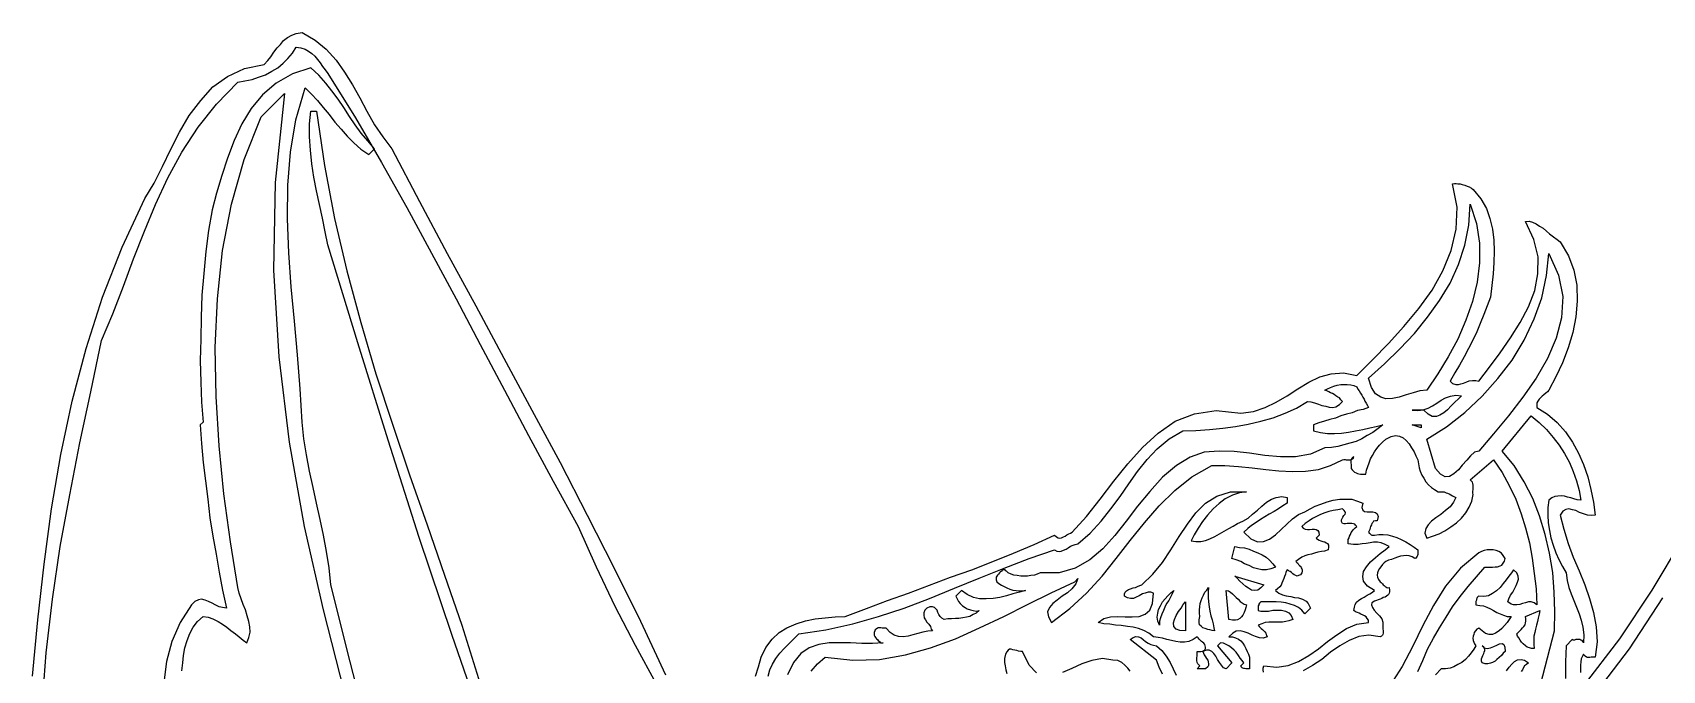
# Model space of a CAD drawing. Extents: x 0.02 to 6.72, y 0.02 to 7.01.
# Drawn here: x 0.028 to 3.742, y 5.559 to 7.013 of the extents above; entities that cross this region are included whole.
import ezdxf

# ---------------------------------------------------------------- set-up
doc = ezdxf.new("R2010")
doc.units = 0
doc.layers.add('1', color=7, linetype='Continuous')

msp = doc.modelspace()

# ---------------------------------------------------------------- linework, layer by layer
for points in [[(0.028, 5.546), (0.04, 5.674), (0.054, 5.801), (0.071, 5.927), (0.092, 6.051), (0.118, 6.173), (0.15, 6.293), (0.187, 6.41), (0.232, 6.524), (0.284, 6.635), (0.305, 6.67), (0.324, 6.708), (0.343, 6.747), (0.363, 6.786), (0.385, 6.824), (0.411, 6.858), (0.439, 6.889), (0.472, 6.913), (0.511, 6.931), (0.556, 6.94), (0.564, 6.949), (0.571, 6.958), (0.578, 6.968), (0.585, 6.978), (0.593, 6.986), (0.6, 6.995), (0.609, 7.002), (0.619, 7.007), (0.629, 7.011), (0.642, 7.013), (0.672, 6.996), (0.697, 6.975), (0.72, 6.95), (0.739, 6.923), (0.757, 6.894), (0.774, 6.864), (0.79, 6.834), (0.807, 6.803), (0.826, 6.775), (0.847, 6.748)], [(1.059, 5.421), (0.983, 5.641), (0.909, 5.862), (0.838, 6.084), (0.769, 6.306), (0.701, 6.529), (0.695, 6.559), (0.689, 6.59), (0.682, 6.621), (0.675, 6.652), (0.669, 6.683), (0.664, 6.714), (0.661, 6.745), (0.659, 6.775), (0.659, 6.805), (0.662, 6.834), (0.675, 6.834)], [(0.675, 6.834), (0.693, 6.71), (0.716, 6.589), (0.744, 6.47), (0.776, 6.352), (0.81, 6.235), (0.848, 6.12), (0.887, 6.005), (0.927, 5.891), (0.967, 5.776), (1.006, 5.662), (1.048, 5.528)], [(0.847, 6.748), (0.91, 6.628), (0.973, 6.509), (1.038, 6.39), (1.102, 6.271), (1.166, 6.152), (1.23, 6.033), (1.292, 5.913), (1.353, 5.792), (1.413, 5.671), (1.47, 5.549)], [(1.675, 5.546), (1.682, 5.567), (1.688, 5.589), (1.699, 5.611), (1.713, 5.63), (1.729, 5.645), (1.747, 5.656), (1.768, 5.665), (1.789, 5.672), (1.811, 5.676), (1.834, 5.679), (1.857, 5.681), (1.88, 5.682), (1.928, 5.7), (1.976, 5.718), (2.024, 5.735), (2.072, 5.753), (2.12, 5.771), (2.168, 5.788), (2.216, 5.807), (2.263, 5.826), (2.31, 5.846), (2.357, 5.867), (2.361, 5.863), (2.365, 5.861), (2.369, 5.86), (2.373, 5.861), (2.377, 5.863), (2.381, 5.865), (2.385, 5.868), (2.389, 5.87), (2.393, 5.872), (2.397, 5.874), (2.43, 5.91), (2.461, 5.949), (2.492, 5.99), (2.524, 6.03), (2.557, 6.067), (2.593, 6.1), (2.632, 6.127), (2.676, 6.144), (2.725, 6.151), (2.781, 6.145), (2.81, 6.149), (2.837, 6.158), (2.862, 6.17), (2.887, 6.185), (2.911, 6.201), (2.936, 6.216), (2.961, 6.228), (2.987, 6.235), (3.015, 6.237), (3.046, 6.231), (3.081, 6.267), (3.118, 6.304), (3.153, 6.343), (3.187, 6.384), (3.217, 6.426), (3.242, 6.47), (3.261, 6.516), (3.272, 6.565), (3.274, 6.615), (3.264, 6.668), (3.268, 6.669), (3.272, 6.669), (3.276, 6.668), (3.281, 6.668), (3.286, 6.667), (3.292, 6.665), (3.297, 6.663), (3.302, 6.661), (3.307, 6.658), (3.311, 6.655), (3.328, 6.634), (3.341, 6.612), (3.349, 6.589), (3.355, 6.565), (3.358, 6.54), (3.359, 6.515), (3.358, 6.489), (3.356, 6.463), (3.353, 6.436), (3.35, 6.41), (3.343, 6.39), (3.335, 6.37), (3.327, 6.35), (3.319, 6.331), (3.31, 6.312), (3.3, 6.293), (3.29, 6.274), (3.28, 6.255), (3.269, 6.237), (3.258, 6.218), (3.264, 6.213), (3.271, 6.211), (3.277, 6.211), (3.283, 6.212), (3.289, 6.214), (3.296, 6.217), (3.302, 6.219), (3.309, 6.22), (3.317, 6.22), (3.324, 6.218), (3.348, 6.25), (3.372, 6.283), (3.396, 6.317), (3.418, 6.352), (3.437, 6.388), (3.451, 6.425), (3.458, 6.463), (3.459, 6.502), (3.449, 6.541), (3.43, 6.582), (3.438, 6.583), (3.446, 6.581), (3.454, 6.577), (3.462, 6.572), (3.47, 6.567), (3.478, 6.56), (3.485, 6.554), (3.494, 6.547), (3.502, 6.541), (3.509, 6.536), (3.528, 6.504), (3.54, 6.471), (3.547, 6.437), (3.548, 6.401), (3.545, 6.365), (3.538, 6.329), (3.527, 6.294), (3.514, 6.26), (3.499, 6.228), (3.483, 6.198), (3.48, 6.194), (3.476, 6.191), (3.472, 6.187), (3.468, 6.184), (3.464, 6.18), (3.461, 6.177), (3.458, 6.173), (3.456, 6.169), (3.456, 6.164), (3.456, 6.158), (3.48, 6.143), (3.502, 6.124), (3.521, 6.103), (3.537, 6.079), (3.551, 6.054), (3.562, 6.028), (3.572, 6), (3.579, 5.971), (3.585, 5.942), (3.589, 5.913), (3.58, 5.912), (3.571, 5.913), (3.562, 5.916), (3.553, 5.919), (3.545, 5.923), (3.537, 5.925), (3.529, 5.927), (3.522, 5.926), (3.515, 5.922), (3.509, 5.913), (3.517, 5.881), (3.527, 5.848), (3.539, 5.817), (3.552, 5.786), (3.565, 5.754), (3.576, 5.723), (3.585, 5.691), (3.591, 5.658), (3.593, 5.624), (3.589, 5.589), (3.586, 5.589), (3.583, 5.589), (3.58, 5.589), (3.577, 5.588), (3.574, 5.588), (3.571, 5.588), (3.569, 5.589), (3.566, 5.591), (3.564, 5.593), (3.562, 5.596), (3.56, 5.591), (3.557, 5.585), (3.556, 5.578), (3.555, 5.571), (3.555, 5.562), (3.555, 5.554)], [(2.833, 5.555), (2.832, 5.56), (2.832, 5.564), (2.834, 5.569), (2.863, 5.566), (2.889, 5.57), (2.913, 5.579), (2.936, 5.593), (2.958, 5.608), (2.979, 5.625), (3, 5.64), (3.022, 5.654), (3.046, 5.664), (3.072, 5.668), (3.072, 5.673), (3.069, 5.677), (3.067, 5.681), (3.063, 5.683), (3.06, 5.685), (3.055, 5.687), (3.051, 5.689), (3.047, 5.691), (3.043, 5.692), (3.039, 5.695), (3.04, 5.703), (3.042, 5.709), (3.045, 5.714), (3.05, 5.719), (3.056, 5.723), (3.062, 5.726), (3.069, 5.73), (3.075, 5.733), (3.081, 5.737), (3.086, 5.741), (3.07, 5.751), (3.061, 5.762), (3.059, 5.773), (3.061, 5.784), (3.068, 5.795), (3.077, 5.806), (3.088, 5.816), (3.099, 5.825), (3.11, 5.834), (3.119, 5.841), (3.11, 5.846), (3.101, 5.85), (3.093, 5.851), (3.084, 5.851), (3.076, 5.85), (3.067, 5.848), (3.058, 5.847), (3.049, 5.846), (3.038, 5.846), (3.026, 5.847), (3.026, 5.852), (3.026, 5.857), (3.028, 5.861), (3.029, 5.865), (3.031, 5.869), (3.033, 5.873), (3.036, 5.877), (3.038, 5.88), (3.042, 5.884), (3.046, 5.887), (3.043, 5.89), (3.041, 5.892), (3.038, 5.893), (3.034, 5.894), (3.031, 5.894), (3.027, 5.894), (3.024, 5.894), (3.02, 5.893), (3.016, 5.893), (3.013, 5.894), (3.011, 5.898), (3.011, 5.902), (3.012, 5.905), (3.014, 5.908), (3.016, 5.912), (3.019, 5.915), (3.02, 5.918), (3.019, 5.92), (3.017, 5.923), (3.013, 5.927), (3.002, 5.925), (2.992, 5.923), (2.982, 5.921), (2.973, 5.918), (2.963, 5.914), (2.954, 5.91), (2.945, 5.905), (2.937, 5.9), (2.928, 5.894), (2.92, 5.887), (2.923, 5.883), (2.928, 5.881), (2.933, 5.88), (2.938, 5.88), (2.944, 5.881), (2.949, 5.881), (2.953, 5.88), (2.957, 5.878), (2.959, 5.874), (2.96, 5.867), (2.953, 5.86), (2.956, 5.858), (2.96, 5.856), (2.964, 5.854), (2.968, 5.853), (2.973, 5.852), (2.976, 5.85), (2.979, 5.848), (2.981, 5.844), (2.981, 5.84), (2.98, 5.834), (2.972, 5.831), (2.965, 5.83), (2.957, 5.828), (2.949, 5.826), (2.942, 5.824), (2.934, 5.822), (2.927, 5.82), (2.92, 5.817), (2.913, 5.812), (2.907, 5.807), (2.909, 5.805), (2.911, 5.803), (2.913, 5.8), (2.915, 5.798), (2.918, 5.796), (2.919, 5.793), (2.92, 5.79), (2.921, 5.788), (2.921, 5.785), (2.92, 5.781), (2.917, 5.777), (2.913, 5.775), (2.91, 5.774), (2.907, 5.775), (2.903, 5.777), (2.9, 5.779), (2.897, 5.782), (2.894, 5.784), (2.89, 5.786), (2.887, 5.788), (2.884, 5.783), (2.883, 5.778), (2.881, 5.773), (2.879, 5.768), (2.877, 5.763), (2.875, 5.758), (2.873, 5.753), (2.87, 5.749), (2.865, 5.745), (2.86, 5.741), (2.868, 5.735), (2.876, 5.731), (2.885, 5.729), (2.895, 5.727), (2.904, 5.725), (2.913, 5.724), (2.922, 5.721), (2.93, 5.717), (2.935, 5.711), (2.94, 5.701), (2.927, 5.688), (2.92, 5.696), (2.913, 5.702), (2.904, 5.707), (2.894, 5.71), (2.884, 5.713), (2.873, 5.714), (2.862, 5.715), (2.85, 5.715), (2.838, 5.715), (2.827, 5.715), (2.825, 5.713), (2.824, 5.712), (2.822, 5.71), (2.822, 5.708), (2.821, 5.706), (2.821, 5.703), (2.821, 5.701), (2.821, 5.698), (2.821, 5.695), (2.827, 5.694), (2.835, 5.694), (2.844, 5.694), (2.854, 5.696), (2.864, 5.696), (2.874, 5.696), (2.883, 5.694), (2.891, 5.69), (2.896, 5.684), (2.9, 5.675), (2.891, 5.672), (2.884, 5.67), (2.876, 5.669), (2.868, 5.669), (2.86, 5.669), (2.853, 5.669), (2.845, 5.669), (2.837, 5.668), (2.829, 5.665), (2.821, 5.662), (2.823, 5.659), (2.825, 5.657), (2.828, 5.654), (2.831, 5.652), (2.833, 5.65), (2.836, 5.647), (2.838, 5.644), (2.839, 5.641), (2.84, 5.639), (2.841, 5.635), (2.832, 5.632), (2.824, 5.633), (2.815, 5.636), (2.807, 5.639), (2.798, 5.644), (2.789, 5.647), (2.78, 5.649), (2.771, 5.648), (2.763, 5.644), (2.754, 5.635), (2.762, 5.635), (2.769, 5.633), (2.776, 5.63), (2.781, 5.626), (2.786, 5.621), (2.79, 5.615), (2.793, 5.609), (2.796, 5.602), (2.799, 5.596), (2.801, 5.589), (2.801, 5.562), (2.798, 5.562), (2.795, 5.562), (2.793, 5.562), (2.79, 5.563), (2.788, 5.563), (2.786, 5.564), (2.784, 5.565), (2.782, 5.567), (2.781, 5.569), (2.788, 5.576), (2.784, 5.581), (2.78, 5.587), (2.776, 5.593), (2.771, 5.6), (2.766, 5.605), (2.76, 5.61), (2.754, 5.615), (2.748, 5.618), (2.742, 5.621), (2.735, 5.622), (2.728, 5.615), (2.761, 5.576), (2.748, 5.562), (2.742, 5.565), (2.737, 5.571), (2.733, 5.577), (2.728, 5.584), (2.724, 5.591), (2.72, 5.597), (2.715, 5.602), (2.709, 5.605), (2.703, 5.605), (2.695, 5.602), (2.696, 5.598), (2.698, 5.594), (2.701, 5.59), (2.703, 5.586), (2.706, 5.582), (2.707, 5.578), (2.708, 5.574), (2.708, 5.57), (2.706, 5.567), (2.701, 5.562), (2.682, 5.562), (2.688, 5.569), (2.685, 5.572), (2.683, 5.574), (2.682, 5.577), (2.681, 5.581), (2.681, 5.584), (2.681, 5.588), (2.682, 5.591), (2.682, 5.595), (2.682, 5.599), (2.682, 5.602), (2.685, 5.602), (2.687, 5.602), (2.69, 5.602), (2.693, 5.603), (2.695, 5.603), (2.697, 5.604), (2.699, 5.605), (2.7, 5.607), (2.701, 5.609), (2.701, 5.612), (2.7, 5.615), (2.699, 5.618), (2.697, 5.621), (2.694, 5.623), (2.692, 5.625), (2.689, 5.628), (2.686, 5.63), (2.684, 5.633), (2.682, 5.635), (2.673, 5.629), (2.663, 5.625), (2.653, 5.623), (2.643, 5.623), (2.633, 5.625), (2.623, 5.627), (2.613, 5.629), (2.603, 5.632), (2.593, 5.634), (2.582, 5.635), (2.572, 5.644), (2.56, 5.65), (2.548, 5.654), (2.536, 5.657), (2.523, 5.659), (2.509, 5.661), (2.496, 5.662), (2.483, 5.664), (2.469, 5.665), (2.456, 5.668), (2.469, 5.677), (2.484, 5.681), (2.501, 5.682), (2.518, 5.681), (2.534, 5.681), (2.55, 5.682), (2.563, 5.687), (2.574, 5.696), (2.58, 5.711), (2.582, 5.735), (2.576, 5.737), (2.57, 5.737), (2.563, 5.735), (2.557, 5.733), (2.55, 5.729), (2.543, 5.726), (2.537, 5.723), (2.53, 5.723), (2.523, 5.724), (2.516, 5.728), (2.516, 5.733), (2.518, 5.737), (2.521, 5.74), (2.525, 5.743), (2.53, 5.745), (2.536, 5.747), (2.541, 5.748), (2.546, 5.75), (2.551, 5.752), (2.556, 5.754), (2.581, 5.778), (2.603, 5.805), (2.622, 5.834), (2.641, 5.864), (2.66, 5.892), (2.679, 5.918), (2.701, 5.94), (2.727, 5.956), (2.758, 5.966), (2.794, 5.966)], [(2.794, 5.966), (2.778, 5.964), (2.762, 5.958), (2.746, 5.95), (2.732, 5.939), (2.718, 5.927), (2.705, 5.913), (2.694, 5.898), (2.684, 5.883), (2.675, 5.868), (2.668, 5.854), (2.679, 5.853), (2.69, 5.853), (2.701, 5.855), (2.711, 5.859), (2.722, 5.864), (2.733, 5.87), (2.743, 5.876), (2.754, 5.882), (2.764, 5.888), (2.774, 5.894), (2.786, 5.899), (2.798, 5.906), (2.808, 5.915), (2.819, 5.924), (2.829, 5.933), (2.84, 5.942), (2.851, 5.949), (2.862, 5.953), (2.875, 5.955), (2.887, 5.953), (2.887, 5.94), (2.877, 5.934), (2.867, 5.927), (2.857, 5.921), (2.846, 5.915), (2.836, 5.909), (2.826, 5.903), (2.816, 5.896), (2.806, 5.889), (2.797, 5.882), (2.788, 5.874), (2.804, 5.859), (2.819, 5.852), (2.833, 5.853), (2.847, 5.858), (2.86, 5.868), (2.873, 5.88), (2.886, 5.892), (2.899, 5.904), (2.913, 5.914), (2.927, 5.92), (2.939, 5.927), (2.951, 5.933), (2.964, 5.938), (2.978, 5.943), (2.992, 5.947), (3.007, 5.949), (3.02, 5.949), (3.034, 5.949), (3.047, 5.945), (3.059, 5.94), (3.057, 5.93), (3.059, 5.924), (3.063, 5.921), (3.069, 5.92), (3.076, 5.92), (3.082, 5.92), (3.088, 5.919), (3.092, 5.916), (3.094, 5.91), (3.092, 5.9), (3.088, 5.9), (3.084, 5.899), (3.082, 5.896), (3.08, 5.894), (3.079, 5.891), (3.077, 5.887), (3.076, 5.884), (3.075, 5.88), (3.074, 5.877), (3.072, 5.874), (3.074, 5.872), (3.075, 5.871), (3.076, 5.87), (3.078, 5.868), (3.08, 5.867), (3.081, 5.867), (3.084, 5.867), (3.086, 5.867), (3.096, 5.869), (3.106, 5.869), (3.116, 5.868), (3.127, 5.865), (3.137, 5.862), (3.147, 5.857), (3.157, 5.852), (3.167, 5.846), (3.176, 5.84), (3.185, 5.834), (3.185, 5.831), (3.185, 5.828), (3.185, 5.826), (3.185, 5.823), (3.184, 5.821), (3.183, 5.819), (3.182, 5.817), (3.18, 5.815), (3.178, 5.814), (3.172, 5.818), (3.165, 5.82), (3.158, 5.821), (3.152, 5.82), (3.145, 5.819), (3.138, 5.817), (3.132, 5.815), (3.125, 5.812), (3.118, 5.81), (3.112, 5.807), (3.108, 5.804), (3.104, 5.8), (3.1, 5.795), (3.097, 5.791), (3.094, 5.786), (3.093, 5.781), (3.092, 5.776), (3.093, 5.771), (3.095, 5.766), (3.099, 5.761), (3.101, 5.759), (3.103, 5.758), (3.104, 5.756), (3.106, 5.754), (3.108, 5.752), (3.11, 5.75), (3.112, 5.749), (3.114, 5.748), (3.116, 5.747), (3.119, 5.748), (3.12, 5.742), (3.12, 5.738), (3.119, 5.735), (3.118, 5.732), (3.116, 5.73), (3.113, 5.728), (3.11, 5.726), (3.106, 5.725), (3.103, 5.723), (3.099, 5.721), (3.086, 5.717), (3.08, 5.713), (3.079, 5.708), (3.081, 5.702), (3.085, 5.696), (3.091, 5.689), (3.097, 5.683), (3.103, 5.676), (3.105, 5.669), (3.105, 5.662), (3.105, 5.659), (3.105, 5.656), (3.105, 5.653), (3.106, 5.65), (3.106, 5.647), (3.106, 5.644), (3.105, 5.641), (3.104, 5.639), (3.102, 5.637), (3.099, 5.635), (3.073, 5.639), (3.05, 5.636), (3.028, 5.627), (3.007, 5.615), (2.986, 5.6), (2.966, 5.584), (2.945, 5.57), (2.923, 5.558)], [(3.562, 5.523), (3.645, 5.631), (3.719, 5.742), (3.788, 5.857)], [(2.603, 5.55), (2.595, 5.566), (2.589, 5.582), (2.529, 5.629), (2.536, 5.634), (2.542, 5.636), (2.548, 5.635), (2.554, 5.633), (2.559, 5.629), (2.564, 5.625), (2.57, 5.621), (2.576, 5.618), (2.582, 5.616), (2.589, 5.615), (2.601, 5.604), (2.611, 5.591), (2.62, 5.577), (2.627, 5.562), (2.634, 5.548)]]:
    msp.add_lwpolyline(points)
at = {"layer": '1'}
for points in [[(0.05, 5.477), (0.059, 5.599), (0.073, 5.721), (0.091, 5.841), (0.113, 5.959), (0.136, 6.078), (0.161, 6.194), (0.185, 6.311), (0.211, 6.372), (0.235, 6.435), (0.258, 6.497), (0.283, 6.56), (0.308, 6.621), (0.336, 6.682), (0.368, 6.74), (0.405, 6.797), (0.447, 6.85), (0.496, 6.9), (0.512, 6.903), (0.528, 6.906), (0.543, 6.911), (0.559, 6.917), (0.573, 6.925), (0.587, 6.933), (0.599, 6.943), (0.61, 6.954), (0.62, 6.966), (0.629, 6.98), (0.639, 6.978), (0.649, 6.975), (0.657, 6.971), (0.664, 6.965), (0.671, 6.959), (0.677, 6.952), (0.683, 6.944), (0.689, 6.936), (0.695, 6.928), (0.701, 6.92)], [(0.797, 5.401), (0.752, 5.578), (0.708, 5.754), (0.704, 5.793), (0.698, 5.83), (0.691, 5.867), (0.683, 5.903), (0.675, 5.94), (0.667, 5.976), (0.659, 6.013), (0.652, 6.05), (0.646, 6.087), (0.642, 6.125), (0.638, 6.201), (0.632, 6.278), (0.625, 6.355), (0.617, 6.433), (0.612, 6.511), (0.609, 6.588), (0.61, 6.665), (0.616, 6.74), (0.628, 6.814), (0.649, 6.887), (0.663, 6.873), (0.677, 6.858), (0.69, 6.842), (0.704, 6.826), (0.717, 6.809), (0.731, 6.793), (0.745, 6.777), (0.76, 6.762), (0.776, 6.747), (0.794, 6.735), (0.807, 6.748), (0.792, 6.766), (0.777, 6.784), (0.763, 6.803), (0.75, 6.822), (0.737, 6.842), (0.724, 6.861), (0.71, 6.88), (0.696, 6.898), (0.68, 6.916), (0.662, 6.933), (0.62, 6.919), (0.583, 6.898), (0.552, 6.871), (0.526, 6.84), (0.505, 6.805), (0.487, 6.767), (0.472, 6.727), (0.459, 6.687), (0.447, 6.647), (0.437, 6.609), (0.429, 6.562), (0.423, 6.514), (0.418, 6.464), (0.414, 6.414), (0.412, 6.364), (0.411, 6.314), (0.41, 6.265), (0.411, 6.216), (0.413, 6.17), (0.417, 6.125), (0.41, 6.119), (0.413, 6.076), (0.417, 6.033), (0.422, 5.991), (0.427, 5.949), (0.432, 5.907), (0.439, 5.865), (0.446, 5.824), (0.453, 5.783), (0.461, 5.742), (0.47, 5.701), (0.461, 5.702), (0.453, 5.704), (0.444, 5.708), (0.437, 5.712), (0.429, 5.716), (0.421, 5.719), (0.413, 5.721), (0.406, 5.72), (0.398, 5.716), (0.39, 5.708), (0.364, 5.668), (0.345, 5.625), (0.333, 5.579), (0.327, 5.531)], [(0.701, 6.92), (0.764, 6.819), (0.823, 6.717), (0.881, 6.614), (0.937, 6.51), (0.993, 6.406), (1.048, 6.302), (1.103, 6.198), (1.158, 6.094), (1.214, 5.99), (1.271, 5.887), (1.312, 5.795), (1.355, 5.705), (1.401, 5.616), (1.449, 5.528)], [(0.368, 5.558), (0.37, 5.576), (0.372, 5.593), (0.375, 5.61), (0.38, 5.627), (0.386, 5.643), (0.394, 5.657), (0.404, 5.67), (0.417, 5.682), (0.428, 5.68), (0.439, 5.676), (0.451, 5.67), (0.461, 5.664), (0.471, 5.657), (0.48, 5.65), (0.49, 5.642), (0.499, 5.635), (0.508, 5.628), (0.516, 5.622), (0.521, 5.634), (0.524, 5.646), (0.523, 5.658), (0.521, 5.67), (0.517, 5.683), (0.513, 5.697), (0.508, 5.709), (0.503, 5.722), (0.499, 5.735), (0.496, 5.748), (0.479, 5.852), (0.464, 5.961), (0.453, 6.071), (0.446, 6.183), (0.444, 6.295), (0.449, 6.406), (0.461, 6.516), (0.481, 6.622), (0.51, 6.724), (0.549, 6.821), (0.602, 6.874), (0.581, 6.671), (0.577, 6.471), (0.589, 6.274), (0.613, 6.079), (0.647, 5.887), (0.69, 5.697), (0.738, 5.509)], [(3.205, 6.198), (3.189, 6.196), (3.174, 6.192), (3.158, 6.187), (3.142, 6.182), (3.127, 6.179), (3.112, 6.178), (3.1, 6.182), (3.088, 6.189), (3.079, 6.204), (3.072, 6.225), (3.109, 6.258), (3.144, 6.292), (3.177, 6.327), (3.207, 6.364), (3.234, 6.402), (3.258, 6.442), (3.277, 6.484), (3.292, 6.528), (3.301, 6.574), (3.304, 6.622), (3.318, 6.578), (3.325, 6.533), (3.325, 6.488), (3.32, 6.444), (3.309, 6.4), (3.294, 6.357), (3.276, 6.314), (3.254, 6.274), (3.23, 6.235), (3.205, 6.198)], [(3.324, 6.059), (3.314, 6.056), (3.305, 6.048), (3.296, 6.038), (3.286, 6.027), (3.277, 6.016), (3.267, 6.007), (3.257, 6.001), (3.247, 6), (3.236, 6.006), (3.225, 6.019), (3.205, 6.086), (3.25, 6.114), (3.292, 6.147), (3.331, 6.184), (3.367, 6.224), (3.4, 6.266), (3.427, 6.312), (3.45, 6.36), (3.467, 6.408), (3.478, 6.459), (3.483, 6.509), (3.505, 6.46), (3.515, 6.411), (3.512, 6.363), (3.5, 6.316), (3.48, 6.27), (3.454, 6.225), (3.424, 6.182), (3.391, 6.139), (3.357, 6.098), (3.324, 6.059)], [(1.704, 5.546), (1.708, 5.56), (1.714, 5.573), (1.722, 5.586), (1.731, 5.598), (1.741, 5.609), (1.752, 5.62), (1.763, 5.631), (1.774, 5.642), (1.836, 5.651), (1.897, 5.665), (1.956, 5.682), (2.014, 5.701), (2.072, 5.723), (2.129, 5.746), (2.185, 5.769), (2.242, 5.792), (2.299, 5.814), (2.357, 5.834), (2.362, 5.831), (2.367, 5.83), (2.372, 5.831), (2.377, 5.833), (2.383, 5.835), (2.388, 5.838), (2.393, 5.842), (2.399, 5.844), (2.404, 5.846), (2.41, 5.847), (2.438, 5.872), (2.463, 5.899), (2.485, 5.927), (2.506, 5.955), (2.526, 5.984), (2.546, 6.012), (2.568, 6.04), (2.591, 6.064), (2.618, 6.087), (2.649, 6.105), (2.679, 6.106), (2.71, 6.108), (2.74, 6.111), (2.769, 6.115), (2.798, 6.12), (2.827, 6.127), (2.855, 6.135), (2.882, 6.145), (2.908, 6.157), (2.933, 6.172), (2.941, 6.171), (2.949, 6.169), (2.958, 6.166), (2.966, 6.163), (2.975, 6.161), (2.983, 6.159), (2.991, 6.158), (2.998, 6.16), (3.006, 6.165), (3.013, 6.172), (3.009, 6.176), (3.006, 6.18), (3.002, 6.182), (2.998, 6.185), (2.994, 6.188), (2.99, 6.19), (2.986, 6.192), (2.982, 6.194), (2.977, 6.196), (2.973, 6.198), (2.979, 6.201), (2.986, 6.204), (2.993, 6.207), (3.001, 6.209), (3.009, 6.211), (3.016, 6.211), (3.024, 6.211), (3.032, 6.21), (3.039, 6.208), (3.046, 6.205), (3.048, 6.2), (3.051, 6.196), (3.054, 6.191), (3.057, 6.186), (3.059, 6.182), (3.062, 6.177), (3.064, 6.173), (3.067, 6.168), (3.07, 6.163), (3.072, 6.158)], [(3.284, 6.185), (3.277, 6.178), (3.269, 6.17), (3.261, 6.162), (3.252, 6.153), (3.244, 6.146), (3.235, 6.141), (3.227, 6.138), (3.217, 6.138), (3.208, 6.143), (3.198, 6.152), (3.172, 6.152), (3.185, 6.151), (3.197, 6.153), (3.208, 6.157), (3.218, 6.162), (3.228, 6.168), (3.238, 6.175), (3.248, 6.18), (3.259, 6.184), (3.271, 6.186), (3.284, 6.185)], [(3.072, 6.158), (3.06, 6.154), (3.047, 6.151), (3.035, 6.146), (3.022, 6.143), (3.009, 6.139), (2.997, 6.134), (2.984, 6.131), (2.972, 6.127), (2.959, 6.123), (2.947, 6.119), (2.947, 6.105), (2.963, 6.101), (2.979, 6.099), (2.995, 6.099), (3.011, 6.1), (3.027, 6.102), (3.043, 6.105), (3.059, 6.108), (3.075, 6.112), (3.09, 6.115), (3.105, 6.119), (3.094, 6.11), (3.082, 6.101), (3.069, 6.094), (3.057, 6.087), (3.044, 6.081), (3.03, 6.077), (3.016, 6.073), (3.002, 6.069), (2.988, 6.067), (2.973, 6.066), (2.94, 6.052), (2.906, 6.046), (2.872, 6.046), (2.836, 6.049), (2.801, 6.054), (2.766, 6.058), (2.732, 6.059), (2.698, 6.056), (2.666, 6.045), (2.635, 6.026), (2.603, 5.999), (2.574, 5.967), (2.546, 5.933), (2.52, 5.899), (2.494, 5.866), (2.467, 5.836), (2.437, 5.811), (2.404, 5.792), (2.367, 5.781), (2.324, 5.781), (2.317, 5.778), (2.311, 5.776), (2.303, 5.775), (2.295, 5.774), (2.288, 5.774), (2.28, 5.774), (2.272, 5.775), (2.264, 5.776), (2.258, 5.778), (2.251, 5.781), (2.25, 5.782), (2.248, 5.784), (2.247, 5.785), (2.245, 5.786), (2.244, 5.788), (2.242, 5.788), (2.24, 5.788), (2.238, 5.788), (2.236, 5.785), (2.233, 5.783), (2.231, 5.781), (2.229, 5.778), (2.227, 5.776), (2.225, 5.774), (2.224, 5.771), (2.224, 5.768), (2.224, 5.765), (2.225, 5.761), (2.23, 5.757), (2.236, 5.753), (2.242, 5.75), (2.248, 5.747), (2.255, 5.744), (2.262, 5.742), (2.269, 5.741), (2.276, 5.74), (2.283, 5.74), (2.291, 5.741), (2.277, 5.737), (2.262, 5.733), (2.247, 5.729), (2.232, 5.725), (2.217, 5.723), (2.201, 5.722), (2.186, 5.722), (2.172, 5.725), (2.158, 5.732), (2.145, 5.741), (2.132, 5.728), (2.135, 5.722), (2.138, 5.716), (2.142, 5.711), (2.147, 5.706), (2.153, 5.702), (2.158, 5.699), (2.165, 5.697), (2.171, 5.695), (2.178, 5.694), (2.185, 5.695), (2.178, 5.689), (2.171, 5.686), (2.164, 5.682), (2.156, 5.68), (2.148, 5.679), (2.139, 5.677), (2.131, 5.677), (2.122, 5.676), (2.114, 5.676), (2.105, 5.675), (2.1, 5.678), (2.096, 5.682), (2.093, 5.686), (2.091, 5.691), (2.089, 5.696), (2.086, 5.699), (2.083, 5.702), (2.079, 5.704), (2.073, 5.704), (2.066, 5.701), (2.061, 5.696), (2.059, 5.69), (2.059, 5.685), (2.06, 5.679), (2.063, 5.674), (2.066, 5.669), (2.07, 5.664), (2.074, 5.659), (2.076, 5.653), (2.079, 5.649), (2.068, 5.648), (2.057, 5.646), (2.045, 5.643), (2.034, 5.64), (2.023, 5.637), (2.012, 5.635), (2.001, 5.636), (1.991, 5.639), (1.982, 5.645), (1.973, 5.655), (1.97, 5.655), (1.967, 5.655), (1.964, 5.655), (1.961, 5.656), (1.958, 5.656), (1.955, 5.656), (1.953, 5.655), (1.95, 5.653), (1.948, 5.651), (1.947, 5.649), (1.946, 5.645), (1.946, 5.642), (1.946, 5.639), (1.947, 5.636), (1.949, 5.634), (1.951, 5.631), (1.953, 5.629), (1.955, 5.627), (1.958, 5.625), (1.96, 5.622), (1.966, 5.622), (1.942, 5.62), (1.918, 5.62), (1.892, 5.622), (1.867, 5.622), (1.843, 5.622), (1.82, 5.618), (1.798, 5.61), (1.779, 5.597), (1.762, 5.577), (1.748, 5.549)], [(3.464, 5.526), (3.496, 5.649), (3.497, 5.693), (3.495, 5.737), (3.492, 5.782), (3.485, 5.826), (3.475, 5.869), (3.462, 5.911), (3.447, 5.951), (3.427, 5.989), (3.404, 6.026), (3.377, 6.059), (3.443, 6.139), (3.461, 6.124), (3.478, 6.108), (3.493, 6.09), (3.507, 6.072), (3.519, 6.053), (3.53, 6.033), (3.539, 6.012), (3.546, 5.991), (3.552, 5.969), (3.556, 5.947)], [(1.802, 5.557), (1.817, 5.574), (1.834, 5.589), (1.897, 5.582), (1.958, 5.584), (2.017, 5.594), (2.074, 5.61), (2.131, 5.631), (2.186, 5.656), (2.241, 5.682), (2.295, 5.709), (2.349, 5.736), (2.403, 5.761), (2.41, 5.768), (2.405, 5.756), (2.396, 5.745), (2.386, 5.736), (2.374, 5.728), (2.363, 5.719), (2.353, 5.711), (2.345, 5.702), (2.341, 5.692), (2.343, 5.681), (2.35, 5.668), (2.392, 5.7), (2.43, 5.735), (2.465, 5.774), (2.497, 5.814), (2.529, 5.855), (2.562, 5.895), (2.595, 5.934), (2.631, 5.969), (2.67, 6), (2.715, 6.026), (2.745, 6.026), (2.776, 6.024), (2.807, 6.021), (2.838, 6.017), (2.868, 6.014), (2.899, 6.012), (2.929, 6.013), (2.958, 6.017), (2.986, 6.026), (3.013, 6.039), (3.016, 6.04), (3.019, 6.04), (3.021, 6.039), (3.024, 6.039), (3.028, 6.039), (3.031, 6.039), (3.033, 6.04), (3.036, 6.041), (3.038, 6.043), (3.039, 6.046), (3.036, 6.044), (3.034, 6.042), (3.033, 6.04), (3.032, 6.037), (3.032, 6.034), (3.032, 6.031), (3.033, 6.028), (3.033, 6.025), (3.033, 6.022), (3.033, 6.019), (3.035, 6.016), (3.038, 6.013), (3.04, 6.011), (3.044, 6.009), (3.047, 6.008), (3.05, 6.007), (3.054, 6.006), (3.058, 6.006), (3.062, 6.006), (3.066, 6.006), (3.068, 6.015), (3.071, 6.024), (3.074, 6.032), (3.077, 6.041), (3.081, 6.049), (3.086, 6.057), (3.091, 6.065), (3.097, 6.072), (3.104, 6.079), (3.112, 6.086), (3.124, 6.092), (3.134, 6.094), (3.143, 6.093), (3.151, 6.089), (3.158, 6.083), (3.165, 6.075), (3.17, 6.066), (3.176, 6.057), (3.18, 6.048), (3.185, 6.039), (3.186, 6.03), (3.188, 6.021), (3.19, 6.013), (3.194, 6.004), (3.198, 5.997), (3.203, 5.989), (3.209, 5.982), (3.216, 5.976), (3.223, 5.971), (3.231, 5.966), (3.236, 5.966), (3.24, 5.966), (3.245, 5.966), (3.249, 5.964), (3.252, 5.963), (3.256, 5.961), (3.26, 5.959), (3.264, 5.957), (3.267, 5.955), (3.271, 5.953), (3.266, 5.942), (3.258, 5.932), (3.248, 5.923), (3.237, 5.914), (3.226, 5.907), (3.216, 5.899), (3.208, 5.891), (3.203, 5.882), (3.201, 5.872), (3.205, 5.86), (3.218, 5.865), (3.233, 5.87), (3.246, 5.877), (3.26, 5.886), (3.273, 5.895), (3.284, 5.906), (3.294, 5.918), (3.302, 5.931), (3.308, 5.945), (3.311, 5.96), (3.31, 5.963), (3.31, 5.967), (3.311, 5.971), (3.311, 5.974), (3.311, 5.978), (3.311, 5.981), (3.31, 5.985), (3.309, 5.988), (3.307, 5.99), (3.304, 5.993), (3.357, 6.039), (3.377, 6.01), (3.393, 5.98), (3.408, 5.949), (3.42, 5.916), (3.43, 5.884), (3.439, 5.85), (3.445, 5.815), (3.45, 5.78), (3.454, 5.745), (3.456, 5.708), (3.45, 5.713), (3.443, 5.715), (3.437, 5.715), (3.43, 5.713), (3.423, 5.711), (3.417, 5.709), (3.41, 5.708), (3.403, 5.708), (3.397, 5.71), (3.39, 5.715), (3.392, 5.722), (3.396, 5.73), (3.401, 5.737), (3.405, 5.745), (3.409, 5.752), (3.412, 5.76), (3.414, 5.767), (3.413, 5.774), (3.41, 5.781), (3.403, 5.788), (3.398, 5.781), (3.392, 5.774), (3.386, 5.765), (3.379, 5.757), (3.372, 5.748), (3.364, 5.74), (3.355, 5.734), (3.346, 5.729), (3.335, 5.727), (3.324, 5.728), (3.322, 5.727), (3.32, 5.725), (3.319, 5.723), (3.318, 5.721), (3.318, 5.719), (3.317, 5.716), (3.317, 5.714), (3.317, 5.711), (3.317, 5.708), (3.326, 5.707), (3.334, 5.706), (3.342, 5.703), (3.35, 5.699), (3.357, 5.695), (3.365, 5.691), (3.372, 5.688), (3.38, 5.685), (3.388, 5.682), (3.397, 5.682), (3.393, 5.675), (3.388, 5.668), (3.382, 5.661), (3.376, 5.654), (3.37, 5.649), (3.362, 5.644), (3.355, 5.641), (3.347, 5.641), (3.339, 5.643), (3.331, 5.649), (3.324, 5.655), (3.319, 5.653), (3.316, 5.649), (3.313, 5.645), (3.312, 5.641), (3.311, 5.637), (3.31, 5.632), (3.311, 5.627), (3.312, 5.623), (3.314, 5.619), (3.317, 5.615), (3.312, 5.607), (3.306, 5.599), (3.3, 5.591), (3.293, 5.584), (3.285, 5.577), (3.276, 5.572), (3.267, 5.567), (3.258, 5.564), (3.248, 5.562), (3.238, 5.562), (3.225, 5.549)], [(3.192, 6.112), (3.172, 6.119), (3.192, 6.119), (3.192, 6.112)], [(3.556, 5.947), (3.548, 5.948), (3.54, 5.95), (3.533, 5.952), (3.526, 5.954), (3.519, 5.956), (3.511, 5.957), (3.504, 5.956), (3.497, 5.955), (3.49, 5.952), (3.483, 5.947), (3.481, 5.93), (3.481, 5.913), (3.482, 5.895), (3.485, 5.878), (3.488, 5.861), (3.493, 5.844), (3.499, 5.827), (3.506, 5.812), (3.514, 5.796), (3.523, 5.781), (3.525, 5.764), (3.529, 5.748), (3.534, 5.733), (3.54, 5.718), (3.546, 5.703), (3.552, 5.688), (3.557, 5.673), (3.561, 5.657), (3.563, 5.64), (3.562, 5.622), (3.561, 5.625), (3.559, 5.627), (3.556, 5.628), (3.554, 5.629), (3.551, 5.629), (3.548, 5.629), (3.545, 5.629), (3.542, 5.628), (3.539, 5.628), (3.536, 5.629), (3.523, 5.615), (3.521, 5.578), (3.521, 5.54)], [(2.86, 5.794), (2.85, 5.79), (2.84, 5.788), (2.829, 5.788), (2.819, 5.79), (2.81, 5.793), (2.8, 5.798), (2.79, 5.802), (2.781, 5.807), (2.771, 5.811), (2.761, 5.814), (2.768, 5.841), (2.778, 5.839), (2.79, 5.838), (2.8, 5.835), (2.81, 5.831), (2.82, 5.827), (2.83, 5.822), (2.839, 5.817), (2.847, 5.81), (2.854, 5.802), (2.86, 5.794)], [(3.185, 5.556), (3.196, 5.581), (3.207, 5.607), (3.22, 5.632), (3.234, 5.656), (3.249, 5.68), (3.264, 5.704), (3.281, 5.727), (3.299, 5.75), (3.318, 5.772), (3.337, 5.794), (3.343, 5.794), (3.349, 5.794), (3.355, 5.794), (3.361, 5.795), (3.366, 5.795), (3.372, 5.797), (3.376, 5.799), (3.379, 5.803), (3.382, 5.808), (3.384, 5.814), (3.379, 5.821), (3.375, 5.826), (3.369, 5.83), (3.363, 5.832), (3.356, 5.834), (3.349, 5.834), (3.343, 5.834), (3.336, 5.832), (3.33, 5.83), (3.324, 5.827), (3.282, 5.792), (3.248, 5.751), (3.22, 5.707), (3.196, 5.661), (3.173, 5.614), (3.149, 5.568), (3.122, 5.525)], [(2.834, 5.754), (2.827, 5.747), (2.82, 5.742), (2.813, 5.741), (2.806, 5.742), (2.799, 5.746), (2.793, 5.75), (2.786, 5.756), (2.779, 5.762), (2.773, 5.769), (2.768, 5.774), (2.834, 5.754)], [(2.629, 5.741), (2.625, 5.733), (2.621, 5.726), (2.617, 5.718), (2.612, 5.711), (2.608, 5.703), (2.605, 5.695), (2.601, 5.687), (2.598, 5.679), (2.596, 5.671), (2.596, 5.662), (2.592, 5.671), (2.591, 5.68), (2.592, 5.689), (2.594, 5.698), (2.598, 5.706), (2.603, 5.715), (2.609, 5.722), (2.615, 5.729), (2.622, 5.736), (2.629, 5.741)], [(2.721, 5.649), (2.716, 5.65), (2.711, 5.651), (2.706, 5.652), (2.7, 5.654), (2.695, 5.656), (2.691, 5.66), (2.687, 5.663), (2.686, 5.668), (2.686, 5.674), (2.688, 5.682), (2.687, 5.689), (2.687, 5.697), (2.688, 5.704), (2.689, 5.711), (2.691, 5.718), (2.693, 5.724), (2.696, 5.73), (2.699, 5.737), (2.704, 5.742), (2.708, 5.748), (2.707, 5.737), (2.707, 5.725), (2.708, 5.715), (2.709, 5.704), (2.711, 5.694), (2.713, 5.683), (2.716, 5.674), (2.718, 5.665), (2.72, 5.656), (2.721, 5.649)], [(2.794, 5.708), (2.793, 5.702), (2.791, 5.697), (2.789, 5.691), (2.786, 5.685), (2.783, 5.681), (2.779, 5.677), (2.774, 5.674), (2.769, 5.673), (2.762, 5.673), (2.754, 5.675), (2.748, 5.741), (2.753, 5.74), (2.758, 5.737), (2.762, 5.733), (2.767, 5.729), (2.771, 5.725), (2.775, 5.721), (2.78, 5.716), (2.784, 5.713), (2.789, 5.71), (2.794, 5.708)], [(3.582, 5.496), (3.667, 5.608), (3.743, 5.724)], [(2.655, 5.649), (2.642, 5.65), (2.634, 5.653), (2.629, 5.659), (2.628, 5.667), (2.63, 5.675), (2.634, 5.684), (2.639, 5.693), (2.645, 5.701), (2.65, 5.709), (2.655, 5.715), (2.655, 5.649)], [(3.45, 5.609), (3.444, 5.609), (3.439, 5.61), (3.434, 5.612), (3.43, 5.615), (3.425, 5.619), (3.421, 5.623), (3.418, 5.628), (3.415, 5.633), (3.412, 5.637), (3.41, 5.642), (3.413, 5.645), (3.417, 5.649), (3.42, 5.652), (3.423, 5.656), (3.426, 5.659), (3.429, 5.663), (3.43, 5.667), (3.431, 5.671), (3.431, 5.676), (3.43, 5.682), (3.463, 5.695), (3.461, 5.687), (3.459, 5.678), (3.457, 5.67), (3.455, 5.662), (3.453, 5.653), (3.451, 5.645), (3.449, 5.637), (3.449, 5.627), (3.449, 5.618), (3.45, 5.609)], [(3.384, 5.602), (3.379, 5.598), (3.375, 5.593), (3.37, 5.588), (3.365, 5.584), (3.361, 5.58), (3.355, 5.577), (3.35, 5.575), (3.344, 5.574), (3.338, 5.574), (3.331, 5.576), (3.33, 5.58), (3.33, 5.585), (3.331, 5.589), (3.333, 5.593), (3.335, 5.597), (3.336, 5.6), (3.337, 5.604), (3.337, 5.608), (3.335, 5.612), (3.331, 5.615), (3.336, 5.61), (3.343, 5.609), (3.35, 5.61), (3.358, 5.613), (3.365, 5.616), (3.371, 5.619), (3.377, 5.62), (3.381, 5.618), (3.383, 5.612), (3.384, 5.602)], [(2.316, 5.553), (2.299, 5.571), (2.284, 5.602), (2.28, 5.602), (2.275, 5.603), (2.271, 5.604), (2.266, 5.605), (2.262, 5.606), (2.258, 5.607), (2.254, 5.607), (2.251, 5.605), (2.248, 5.601), (2.245, 5.596), (2.243, 5.586), (2.243, 5.577), (2.244, 5.569), (2.246, 5.56), (2.248, 5.552)], [(2.529, 5.557), (2.524, 5.564), (2.517, 5.571), (2.51, 5.577), (2.501, 5.581), (2.49, 5.582), (2.466, 5.586), (2.442, 5.581), (2.419, 5.574), (2.396, 5.563), (2.375, 5.554)], [(3.387, 5.558), (3.393, 5.566), (3.399, 5.573), (3.405, 5.579), (3.412, 5.583), (3.42, 5.584), (3.428, 5.582), (3.437, 5.576)], [(3.437, 5.576), (3.432, 5.572), (3.428, 5.569), (3.425, 5.564), (3.423, 5.56), (3.42, 5.556)]]:
    msp.add_lwpolyline(points, dxfattribs=at)

doc.saveas('drawing.dxf')
